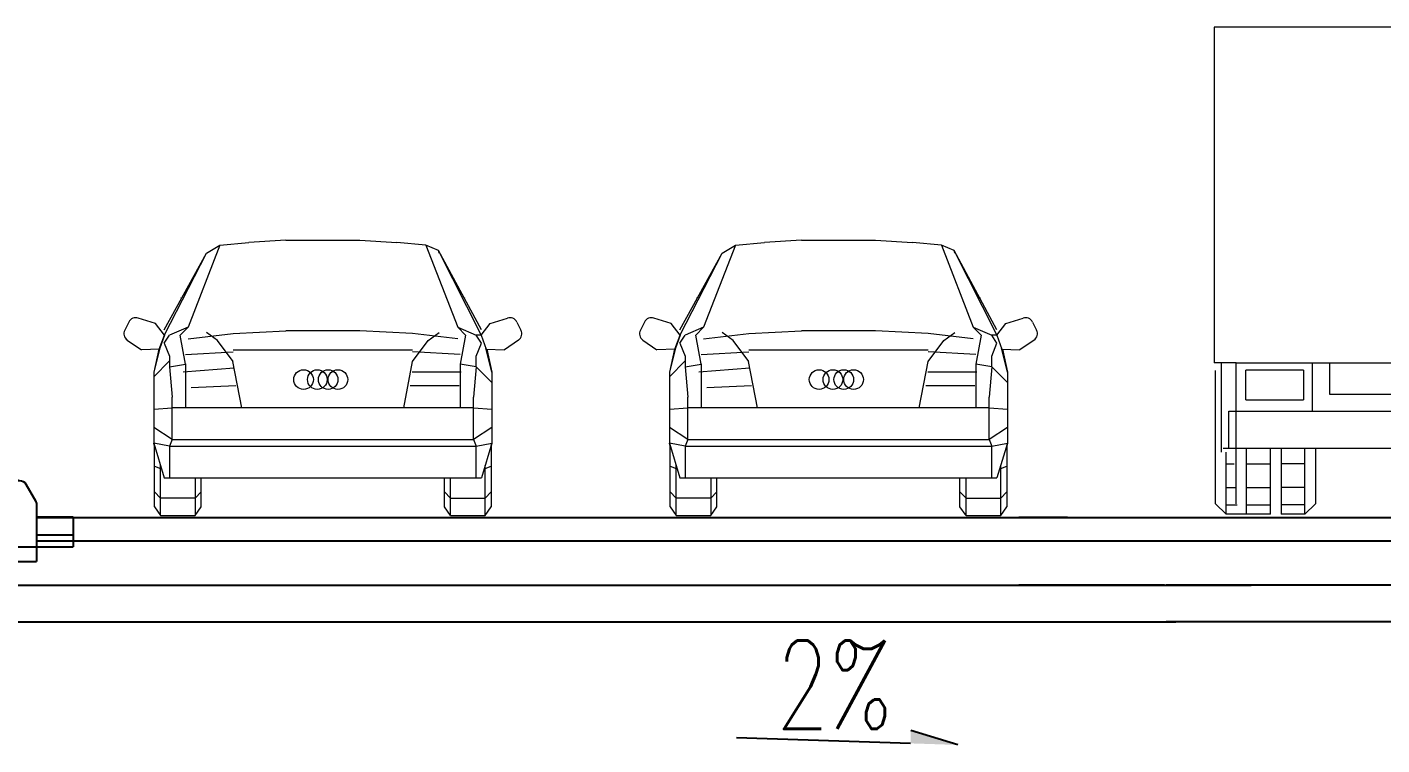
# Model space of a CAD drawing. Extents: x 941299 to 942979, y 2579300 to 2579597.
# Drawn here: x 942803.41 to 942849.39, y 2579498.01 to 2579522.39 of the extents above; entities that cross this region are included whole.
import ezdxf

# ---------------------------------------------------------------- set-up
doc = ezdxf.new("R2010")
doc.units = 0
doc.layers.get('0').update_dxf_attribs({"linetype": 'CONTINUOUS'})
doc.layers.add('PP-COM', color=7, linetype='CONTINUOUS')
doc.layers.add('文字', color=7, linetype='CONTINUOUS')
doc.layers.add('车人', color=7, linetype='CONTINUOUS', lineweight=9)
doc.styles.get("Standard").update_dxf_attribs({"font": 'simplex1.shx', "width": 0.7, "bigfont": 'hztxt.shx'})

# ---------------------------------------------------------------- blocks, each defined once
blk = doc.blocks.new('cs2')
for p, q in [((4729.919, 1071.662), (4729.598, 1071.096)), ((4730.588, 1071.789), (4730.136, 1071.789)), ((4730.588, 1071.789), (4730.588, 1069.539)), ((4729.565, 1070.973), (4729.565, 1069.039)), ((4730.588, 1069.539), (4729.565, 1069.539))]:
    blk.add_line(p, q)
for centre, start, end in [((4730.136, 1071.539), 90, 150.42), ((4729.815, 1070.973), 150.42, 180)]:
    blk.add_arc(centre, 0.25, start, end)
blk.add_point((4730.18, 1071.789))
blk = doc.blocks.new('car')
at = {"layer": '车人', "color": 143}
for p, q in [((-0.875, 2.294), (-0.628, 2.316)), ((-0.314, 2.338), (-0.628, 2.316)), ((-0.314, 2.338), (0.314, 2.338)), ((0.314, 2.338), (0.628, 2.316)), ((0.874, 2.294), (0.628, 2.316)), ((-1.345, 1.576), (-0.987, 2.226)), ((-1.344, 1.533), (-0.987, 2.226)), ((-0.874, 2.294), (-1.144, 1.598)), ((-0.987, 2.226), (-0.875, 2.294)), ((0.982, 2.248), (0.874, 2.294)), ((0.874, 2.294), (1.144, 1.598)), ((0.987, 2.226), (0.982, 2.248)), ((1.344, 1.533), (0.982, 2.248)), ((1.345, 1.576), (0.982, 2.248)), ((-1.201, 1.848), (-1.204, 1.843)), ((1.201, 1.848), (1.204, 1.843)), ((-1.646, 1.641), (-1.68, 1.572)), ((-1.421, 1.63), (-1.567, 1.675)), ((-1.343, 1.531), (-1.421, 1.63)), ((1.343, 1.531), (1.421, 1.63)), ((1.421, 1.63), (1.567, 1.675)), ((1.646, 1.641), (1.68, 1.572)), ((-1.388, 1.411), (-1.343, 1.531)), ((-1.343, 1.531), (-1.387, 1.411)), ((-1.346, 1.463), (-1.3, 1.531)), ((-1.144, 1.598), (-1.3, 1.531)), ((-1.211, 1.531), (-1.144, 1.598)), ((-1.166, 1.284), (-1.211, 1.531)), ((-1.144, 1.499), (-0.762, 1.544)), ((-0.894, 1.486), (-0.987, 1.553)), ((-0.762, 1.544), (-0.314, 1.566)), ((0.314, 1.566), (-0.314, 1.566)), ((0.762, 1.544), (0.314, 1.566)), ((1.144, 1.499), (0.762, 1.544)), ((0.894, 1.486), (0.987, 1.553)), ((1.211, 1.531), (1.144, 1.598)), ((1.144, 1.598), (1.3, 1.531)), ((1.211, 1.531), (1.166, 1.284)), ((1.345, 1.463), (1.3, 1.531)), ((1.343, 1.531), (1.3, 1.531)), ((1.343, 1.531), (1.387, 1.411)), ((-1.659, 1.488), (-1.54, 1.406)), ((-1.387, 1.411), (-1.54, 1.406)), ((-1.383, 1.424), (-1.435, 1.217)), ((-1.392, 1.41), (-1.435, 1.217)), ((-1.346, 1.463), (-1.3, 1.352)), ((-1.166, 1.367), (-0.762, 1.389)), ((-0.762, 1.306), (-0.894, 1.486)), ((-0.762, 1.406), (0.762, 1.406)), ((0.762, 1.306), (0.894, 1.486)), ((1.166, 1.367), (0.762, 1.389)), ((1.3, 1.352), (1.345, 1.463)), ((1.435, 1.217), (1.383, 1.424)), ((1.387, 1.411), (1.54, 1.406)), ((1.392, 1.41), (1.435, 1.217)), ((1.659, 1.488), (1.54, 1.406)), ((-1.3, 1.312), (-1.435, 1.177)), ((-1.3, 1.352), (-1.3, 1.262)), ((-1.3, 1.262), (-1.166, 1.284)), ((-1.166, 1.286), (-1.166, 0.912)), ((-0.687, 0.912), (-0.763, 1.306)), ((0.686, 0.912), (0.762, 1.306)), ((1.166, 1.286), (1.166, 0.912)), ((1.3, 1.262), (1.166, 1.284)), ((1.3, 1.262), (1.3, 1.352)), ((-1.435, 1.217), (-1.435, 0.612)), ((-1.3, 1.262), (-1.278, 1.003)), ((1.3, 1.262), (1.278, 1.003)), ((1.3, 1.262), (1.435, 1.127)), ((1.435, 1.217), (1.435, 0.612)), ((-1.278, 0.645), (-1.278, 1.003)), ((1.278, 0.645), (1.278, 1.003)), ((-1.435, 0.902), (-1.278, 0.912)), ((1.278, 0.912), (-1.278, 0.912)), ((1.278, 0.912), (1.435, 0.902)), ((-1.278, 0.645), (-1.435, 0.745)), ((1.435, 0.745), (1.278, 0.645)), ((-1.3, 0.589), (-1.435, 0.612)), ((-1.435, 0.612), (-1.428, 0.587)), ((-1.429, 0.587), (-1.435, 0.612)), ((-1.435, 0.612), (-1.346, 0.32)), ((-1.429, 0.074), (-1.429, 0.59)), ((-1.278, 0.645), (-1.3, 0.589)), ((-1.3, 0.589), (-1.3, 0.32)), ((-1.3, 0.589), (1.3, 0.589)), ((-1.278, 0.645), (1.278, 0.645)), ((1.278, 0.645), (1.3, 0.589)), ((1.3, 0.589), (1.435, 0.612)), ((1.3, 0.32), (1.3, 0.589)), ((1.435, 0.612), (1.345, 0.32)), ((1.435, 0.612), (1.428, 0.587)), ((1.428, 0.59), (1.428, 0.074)), ((1.429, 0.587), (1.435, 0.612)), ((-1.429, 0.419), (-1.378, 0.398)), ((-1.378, 0), (-1.378, 0.424)), ((-1.369, 0.398), (-1.378, 0.398)), ((1.377, 0.398), (1.369, 0.398)), ((1.377, 0), (1.377, 0.424)), ((1.377, 0.398), (1.428, 0.419)), ((-1.346, 0.32), (1.345, 0.32)), ((-1.083, 0.32), (-1.083, 0)), ((-1.032, 0.074), (-1.032, 0.32)), ((1.031, 0.074), (1.031, 0.32)), ((1.083, 0), (1.083, 0.32)), ((-1.429, 0.2), (-1.378, 0.146)), ((-1.083, 0.146), (-1.378, 0.146)), ((-1.032, 0.2), (-1.083, 0.146)), ((1.031, 0.2), (1.083, 0.146)), ((1.083, 0.146), (1.377, 0.146)), ((1.428, 0.2), (1.377, 0.146)), ((-1.429, 0.074), (-1.378, 0)), ((-1.378, 0), (-1.083, 0)), ((-1.083, 0), (-1.032, 0.074)), ((1.083, 0), (1.031, 0.074)), ((1.083, 0), (1.377, 0)), ((1.377, 0), (1.428, 0.074))]:
    blk.add_line(p, q, dxfattribs=at)
at = {"layer": '车人', "color": 143, "linetype": 'Continuous'}
for p, q in [((-1.185, 1.219), (-0.753, 1.252)), ((0.758, 1.219), (1.173, 1.219)), ((-1.118, 1.086), (-0.737, 1.103)), ((0.741, 1.103), (1.156, 1.103))]:
    blk.add_line(p, q, dxfattribs=at)
at = {"layer": '车人', "color": 143}
for centre in [(-0.164, 1.153), (-0.047, 1.153), (0.045, 1.153), (0.128, 1.153)]:
    blk.add_circle(centre, 0.0833, dxfattribs=at)
for centre, start, end in [((-1.586, 1.612), 72.6944, 153.6733), ((1.586, 1.612), 26.3267, 107.3056), ((-1.621, 1.543), 153.6733, 235.4221), ((1.621, 1.543), 304.5779, 26.3267)]:
    blk.add_arc(centre, 0.0667, start, end, dxfattribs=at)
blk = doc.blocks.new('carb')
at = {"layer": '车人', "color": 143}
for p, q in [((-1.517, 4.136), (-1.517, 1.286)), ((1.518, 4.136), (-1.517, 4.136)), ((1.518, 4.136), (1.518, 1.286)), ((-1.328, 1.286), (-1.517, 1.286)), ((-1.454, 0.528), (-1.454, 1.286)), ((-1.33, 0.087), (-1.33, 1.286)), ((-0.68, 0.875), (-0.68, 1.286)), ((-0.537, 1.286), (-0.537, 1.018)), ((0.537, 1.018), (0.537, 1.286)), ((0.68, 0.875), (0.68, 1.286)), ((1.328, 0.087), (1.328, 1.286)), ((1.518, 1.286), (1.329, 1.286)), ((1.455, 0.528), (1.455, 1.286)), ((-1.504, 0.087), (-1.504, 1.22)), ((-0.758, 1.223), (-1.248, 1.223)), ((-1.248, 0.971), (-1.248, 1.223)), ((-0.758, 1.223), (-0.758, 0.971)), ((0.759, 1.223), (0.759, 0.971)), ((0.759, 1.223), (1.249, 1.223)), ((1.249, 1.223), (1.249, 0.971)), ((1.504, 0.087), (1.504, 1.22)), ((-1.248, 0.971), (-0.758, 0.971)), ((-0.537, 1.018), (0.537, 1.018)), ((0.759, 0.971), (1.249, 0.971)), ((-1.391, 0.875), (1.391, 0.875)), ((-1.391, 0.559), (-1.391, 0.875)), ((-1.331, 0.875), (-1.329, 0.878)), ((1.33, 0.878), (1.332, 0.875)), ((1.391, 0.559), (1.391, 0.875)), ((1.44, 0.559), (-1.44, 0.559)), ((-1.415, 0), (-1.415, 0.527)), ((-1.241, 0), (-1.241, 0.559)), ((-1.039, 0), (-1.039, 0.559)), ((-0.947, 0.559), (-0.947, 0)), ((-0.745, 0), (-0.745, 0.559)), ((-0.656, 0.559), (-0.656, 0.087)), ((0.656, 0.559), (0.656, 0.087)), ((0.745, 0.559), (0.745, 0)), ((0.947, 0), (0.947, 0.559)), ((1.039, 0.559), (1.039, 0)), ((1.241, 0), (1.241, 0.559)), ((1.415, 0.527), (1.415, 0)), ((-1.415, 0.427), (-1.346, 0.427)), ((-1.241, 0.427), (-1.039, 0.427)), ((-0.745, 0.427), (-0.947, 0.427)), ((0.745, 0.427), (0.947, 0.427)), ((1.039, 0.427), (1.241, 0.427)), ((1.415, 0.427), (1.347, 0.427)), ((-1.415, 0.227), (-1.33, 0.227)), ((-1.241, 0.227), (-1.039, 0.227)), ((-0.745, 0.227), (-0.947, 0.227)), ((0.745, 0.227), (0.947, 0.227)), ((1.039, 0.227), (1.241, 0.227)), ((1.415, 0.227), (1.33, 0.227)), ((-1.504, 0.087), (-1.415, 0)), ((-1.415, 0.079), (-1.32, 0.079)), ((-1.039, 0), (-1.415, 0)), ((-1.241, 0.079), (-1.039, 0.079)), ((-0.745, 0.079), (-0.947, 0.079)), ((-0.745, 0), (-0.947, 0)), ((-0.656, 0.087), (-0.745, 0)), ((0.656, 0.087), (0.745, 0)), ((0.745, 0.079), (0.947, 0.079)), ((0.947, 0), (0.745, 0)), ((1.241, 0.079), (1.039, 0.079)), ((1.415, 0), (1.039, 0)), ((1.321, 0.079), (1.415, 0.079)), ((1.504, 0.087), (1.415, 0))]:
    blk.add_line(p, q, dxfattribs=at)
at = {"layer": '车人', "color": 143, "linetype": 'Continuous'}
for p, q in [((0, 4.136), (0, 1.286)), ((-1.33, 1.286), (1.455, 1.286))]:
    blk.add_line(p, q, dxfattribs=at)

msp = doc.modelspace()

# ---------------------------------------------------------------- linework, layer by layer
for p, q in [((942803.72533, 2579505.73789), (942803.72533, 2579504.43789)), ((942804.97533, 2579505.73789), (942803.72533, 2579505.73789)), ((942803.72533, 2579505.7338), (942862.47533, 2579505.7338)), ((942804.97533, 2579505.73789), (942804.97533, 2579505.58789)), ((942804.97533, 2579505.73789), (942804.97533, 2579505.53789)), ((942804.97533, 2579505.73789), (942804.97533, 2579505.13789)), ((942804.97533, 2579505.53789), (942804.97533, 2579505.33789)), ((942804.97533, 2579505.33789), (942804.97533, 2579504.78789)), ((942838.72533, 2579505.7338), (942837.06456, 2579505.7338)), ((942803.72533, 2579505.13789), (942804.97533, 2579505.13789)), ((942803.72533, 2579504.9338), (942861.22533, 2579504.9338)), ((942804.97533, 2579505.23789), (942804.97533, 2579504.93789)), ((942804.97533, 2579505.13789), (942804.97533, 2579504.73789)), ((942804.97533, 2579504.93789), (942804.97533, 2579504.73789)), ((942803.72533, 2579504.73789), (942804.97533, 2579504.73789)), ((942802.22533, 2579504.23789), (942803.72533, 2579504.23789)), ((942801.72419, 2579503.4338), (942842.39566, 2579503.4338)), ((942803.72533, 2579503.4338), (942844.95352, 2579503.4338)), ((942842.01714, 2579503.4338), (942837.06456, 2579503.4338)), ((942837.06456, 2579503.4338), (942837.06456, 2579503.4338)), ((942838.15962, 2579503.4338), (942837.39566, 2579503.4338)), ((942864.51714, 2579503.4338), (942842.06456, 2579503.4338)), ((942801.72419, 2579502.1838), (942842.39566, 2579502.1838)), ((942864.51714, 2579502.1838), (942842.06456, 2579502.1838))]:
    msp.add_line(p, q)
at = {"linetype": 'Continuous'}
for p, q in [((942839.97533, 2579505.7338), (942839.97533, 2579505.7338)), ((942803.72533, 2579505.13789), (942803.72533, 2579505.13789)), ((942803.72533, 2579504.63789), (942803.72533, 2579504.63789))]:
    msp.add_line(p, q, dxfattribs=at)
at = {"layer": '文字', "ltscale": 10}
for p, q in [((942834.99534, 2579498.00734), (942833.40179, 2579498.50273)), ((942833.39427, 2579498.05953), (942827.48633, 2579498.25211))]:
    msp.add_line(p, q, dxfattribs=at)
msp.add_solid([(942834.99534, 2579498.00734), (942833.40179, 2579498.50273), (942833.39427, 2579498.05953)], dxfattribs=at)

# ---------------------------------------------------------------- block references
at = {"xscale": 4, "yscale": 4, "zscale": 4}
for p in [(942813.44697, 2579505.8023), (942830.94697, 2579505.8023)]:
    msp.add_blockref('car', p, dxfattribs=at)
at = {"layer": 'PP-COM', "xscale": -1}
msp.add_blockref('cs2', (947533.29029, 2578435.19887), dxfattribs=at)
at = {"layer": '车人', "xscale": 4, "yscale": 4, "zscale": 4}
msp.add_blockref('carb', (942849.75986, 2579505.84275), dxfattribs=at)

# ---------------------------------------------------------------- texts
at = {"layer": '文字', "width": 0.7}
msp.add_text('2%', height=3, dxfattribs=at).set_placement((942828.82907, 2579498.55073))

doc.saveas('drawing.dxf')
